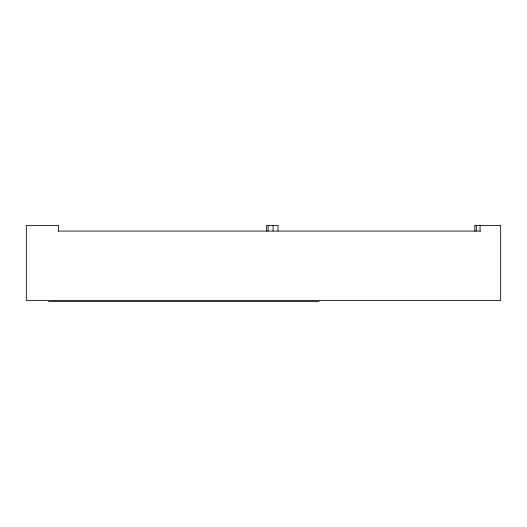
<?xml version="1.0" encoding="UTF-8"?>
<svg xmlns="http://www.w3.org/2000/svg" width="527" height="527" viewBox="0 0 527 527"><rect width="100%" height="100%" fill="white"/><g stroke="black" fill="none" stroke-linecap="round" stroke-linejoin="round"><path stroke-width="0.79" d="M58.036 231.083L480.525 231.083M48.497 301.602L319.098 301.602M480.077 225.398L480.077 231.083M476.309 225.398L476.309 231.083M474.834 231.083L474.834 225.398L500.65 225.398L500.65 300.469L26.35 300.469L26.35 225.398L58.49 225.398L58.49 231.083M278.019 231.083L278.019 225.398L266.649 225.398L266.649 231.083M273.072 225.398L273.072 231.083M268.118 225.398L268.118 231.083"/></g></svg>
